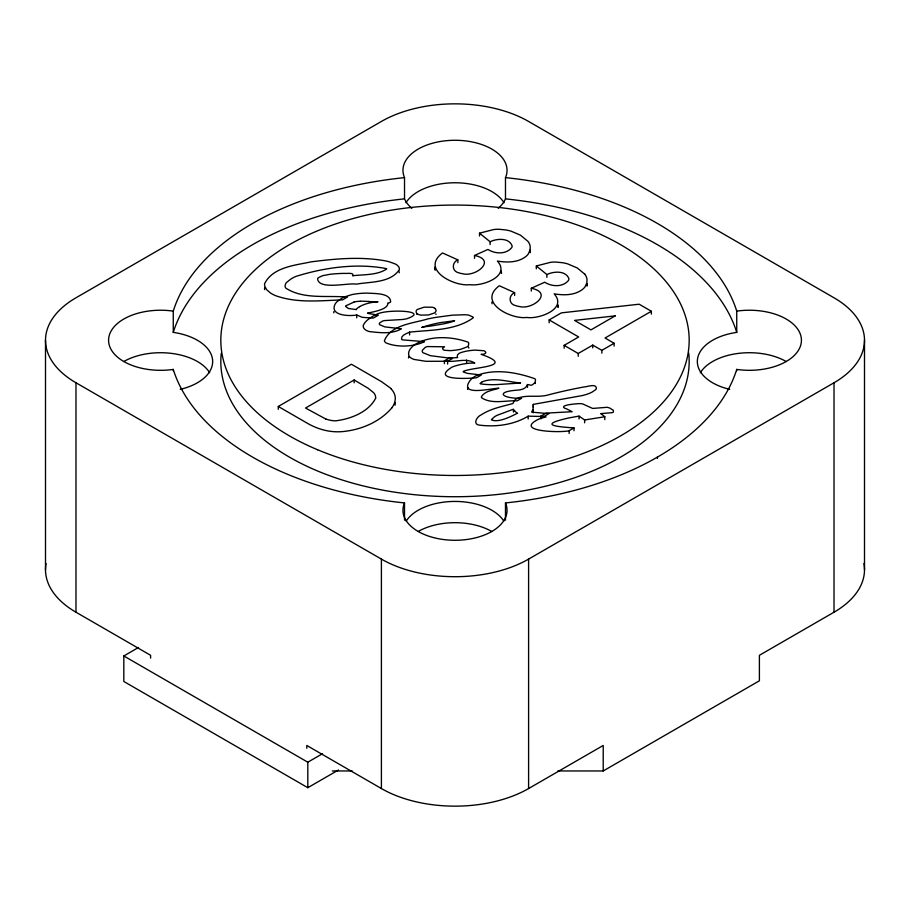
<?xml version="1.0" encoding="UTF-8"?>
<svg xmlns="http://www.w3.org/2000/svg" width="910" height="910" viewBox="0 0 910 910"><rect width="100%" height="100%" fill="white"/><g stroke="black" fill="none" stroke-linecap="round" stroke-linejoin="round"><path stroke-width="1.36" d="M45.5 340.272L45.5 569.728M864.5 569.728L864.5 340.272M587.064 285.421L586.995 283.613L586.995 286.172M533.317 407.248L533.283 404.381L582.173 395.588A37.538 21.681 0 0 0 588.019 393.882A28.915 16.698 0 0 0 592.023 392.13L595.515 389.776A11.887 6.859 0 0 0 596.391 388.695C596.607 382.951 587.246 386.898 583.958 386.977A316.032 182.455 0 0 0 546.66 395.338C536.627 397.647 525.673 394.28 516.402 398.819A14.787 8.531 0 0 0 514.343 400.65L512.887 403.551C502.047 406.508 490.581 408.647 481.06 414.937C476.624 416.712 472.324 424.799 479.877 425.175C496.268 427.154 513.866 424.822 528.187 416.154L543.987 416.53L548.889 413.686L531.645 412.116L533.055 409.25L533.283 404.381M333.834 311.584L333.834 312.892M408.499 357.948L408.704 356.527M533.226 412.537L533.34 409.83L533.192 412.787M527.538 384.623C525.684 389.457 520.111 390.037 515.583 390.288C494.494 392.096 503.128 398.819 521.635 398.25L517.164 400.832C505.755 400.241 491.718 404.506 481.652 397.784A4.47 2.582 0 0 1 481.458 396.658C484.996 390.902 493.038 390.231 498.919 388.24C493.209 387.819 458.242 397.17 469.947 380.698A27.619 15.948 0 0 1 475.634 375.932C494.073 368.22 516.687 372.258 534.852 378.742A4.994 2.889 0 0 1 535.524 379.607L535.012 382.757L531.929 385.066A2.946 1.706 0 0 1 530.758 385.158L527.447 384.543L527.516 387.398M375.58 398.341C368.391 412.287 350.27 419.18 335.267 420.864A19.963 11.523 0 0 1 325.837 418.987M467.535 389.309L468.263 387.512L467.626 389.025M391.948 407.76C379.686 422.172 360.587 430.055 341.967 431.647A38.47 22.215 0 0 1 336.916 431.795C326.007 431.67 315.372 428.11 306.078 422.513L278.278 406.463L278.278 409.307M480.218 383.611L480.287 383.519A7.507 4.334 0 0 0 480.548 383.121L481.049 382.61A13.241 7.644 0 0 1 482.38 381.745M479.524 236.008L479.524 233.176L493.925 229.491A23.512 13.582 0 0 1 498.919 229.263L505.778 229.934A31.907 18.416 0 0 1 510.976 231.129L520.497 235.178L528.027 241.423A27.846 16.073 0 0 1 530.212 246.576L530.098 249.863L528.357 253.879A23.012 13.286 0 0 1 524.808 257.302C516.823 262.728 506.54 262.592 497.383 261.056C511.079 276.253 481.947 286.639 469.992 284.659C454.329 286.877 420.09 269.587 442.533 252.957L457.844 259.862C451.497 262.569 451.838 271.567 458.936 272.841A11.637 6.711 0 0 0 462.689 273.728C475.543 277.357 497.122 260.055 474.519 255.482L474.519 258.315M584.823 274.206A27.846 16.073 0 0 1 586.995 279.37L586.882 282.646L585.141 286.661A23.012 13.286 0 0 1 581.592 290.085C573.607 295.511 563.336 295.375 554.167 293.839C567.863 309.036 538.731 319.421 526.776 317.442C511.113 319.66 476.874 302.37 499.317 285.751L514.628 292.645C508.28 295.363 508.622 304.349 515.72 305.623A11.637 6.711 0 0 0 519.473 306.522C532.327 310.151 553.906 292.849 531.303 288.265L531.303 291.098M352.909 275.639C354.411 272.204 346.198 273.751 344.321 273.387A85.506 49.367 0 0 0 329.909 274.297L322.413 275.741L318.477 277.652A6.836 3.947 0 0 0 317.59 278.733C318.58 290.426 348.473 282.521 356.151 284.17C370.29 281.634 389.992 283.124 399.149 270.008A11.864 6.848 0 0 0 399.206 267.972A9.999 5.779 0 0 0 398.512 266.505L397.147 265.151A13.798 7.962 0 0 0 395.224 263.957L389.685 261.932A43.168 24.923 0 0 0 385.885 260.977C361.304 256.358 336.006 258.69 311.379 261.818C295.159 265.299 272.943 267.051 264.651 283.567A19.622 11.33 0 0 0 264.799 286.297L266.732 289.812L270.589 293.065A31.645 18.268 0 0 0 275.218 295.522C296.705 303.428 320.229 300.664 342.615 299.845L347.301 297.126C327.179 295.181 303.656 299.686 285.888 288.186A9.703 5.608 0 0 1 285.046 285.922L285.558 283.943A16.152 9.327 0 0 1 286.65 282.373L290.984 278.972A37.117 21.43 0 0 1 296.057 276.356C324.779 267.404 357.027 262.945 386.579 268.643A1.502 0.864 0 0 1 386.67 268.985C377.115 275.4 363.898 274.388 352.682 275.753M278.278 406.463L351.419 364.239L381.643 381.745L390.003 387.751A31.327 18.086 0 0 1 390.947 388.672M375.637 398.341A18.757 10.829 0 0 0 373.646 392.71L368.186 388.286L354.149 379.982L305.533 408.044L325.791 419.021M444.399 360.838L449.176 358.085L457.707 357.573A4.254 2.457 0 0 1 457.207 356.936C456.49 352.705 463.053 352.102 465.931 351.249A40.654 23.467 0 0 1 475.191 350.111L483.801 350.737A4.425 2.559 0 0 1 484.746 351.158C488.17 353.16 482.937 354.866 481.072 354.297C517.46 366.969 472.54 366.832 463.292 371.416A1.354 0.785 0 0 0 463.349 371.985L467.399 373.384L481.265 375L476.51 377.752C469.856 378.549 429.486 380.846 452.202 367.014C459.254 364.307 467.797 362.931 474.77 363.022C465.34 357.232 454.659 363.113 444.399 360.838L444.399 363.67M447.629 361.27L452.452 358.483L430.441 355.685L422.991 352.716A6.29 3.629 0 0 1 422.331 351.59A6.984 4.038 0 0 1 422.331 350.327L425.232 347.404A6.893 3.981 0 0 1 427.37 346.562L444.546 346.79L442.613 348.177L442.988 349.508A4.175 2.412 0 0 0 444.569 350.282L450.12 350.646A41.325 23.865 0 0 0 458.549 349.69A44.044 25.423 0 0 0 460.904 349.235L467.387 346.79A7.917 4.573 0 0 0 468.4 345.629L468.764 343.411A6.734 3.89 0 0 0 468.07 342.171C451.644 336.313 429.531 335.085 414.186 345.004A34.933 20.168 0 0 0 411.172 347.882C408.328 350.566 407.066 356.231 411.354 358.221A14.992 8.656 0 0 0 413.902 359.404L425.743 361.293L447.629 361.27L447.629 364.102M549.151 322.754L549.151 319.922L561.368 312.869L639.15 304.213L651.367 311.265L651.367 314.098M564.143 348.2L564.143 345.356L578.68 336.973L549.151 319.922M564.143 345.356L578.225 353.489L592.763 345.095L601.851 350.35L614.113 343.263L614.113 346.096M651.367 311.265L605.036 338.019L614.113 343.263M338.474 769.996L307.808 787.696L123.817 681.476L123.817 655.973L138.536 647.476M541.063 418.816L541.063 415.984L546.023 413.129L572.117 411.707A5.608 3.23 0 0 1 571.81 411.525L566.213 408.704A18.416 10.636 0 0 0 564.814 408.294C558.41 404.916 577.657 403.642 579.772 403.608A10.613 6.131 0 0 1 582.696 403.949L592.637 408.431L607.015 407.305A9.396 5.426 0 0 1 609.711 408.021L613.363 410.342L613.397 412.048A2.275 1.308 0 0 1 612.237 412.639L600.68 413.64L601.624 414.266A48.594 28.051 0 0 1 602.409 414.835A63.347 36.571 0 0 1 603.341 415.563L604.797 416.757L604.797 419.59M541.063 415.984L546.091 416.916L541.7 418.111A35.581 20.543 0 0 0 538.913 419.044C512.125 432.022 563.062 432.819 569.148 430.703L574.017 427.893L574.017 430.726M75.985 382.769L381.404 559.104A104.081 60.094 0 0 0 528.596 559.104L834.015 382.769A104.081 60.094 0 0 0 834.015 297.786L528.596 121.451A104.081 60.094 0 0 0 381.404 121.451L75.985 297.786A104.081 60.094 0 0 0 75.985 382.769L75.985 612.214L150.605 655.302L150.605 658.135M123.817 655.973L307.808 762.205L322.527 753.707M306.784 748.293L306.784 745.461L381.404 788.549A104.081 60.094 0 0 0 528.596 788.549L603.216 745.461L603.216 770.963L557.83 770.963M863.943 563.517A104.081 60.094 0 0 1 834.015 612.214L759.395 655.302L759.395 680.794L603.216 770.963M482.368 381.745C494.585 377.036 508.087 381.95 520.6 382.996L499.021 384.452A53.167 30.701 0 0 1 482.061 384.077A12.012 6.939 0 0 1 480.48 383.724L480.332 383.656M474.519 255.482L487.953 249.442C494.926 253.981 505.892 254.572 511.613 247.782A9.862 5.688 0 0 0 512.148 245.973C509.179 237.555 496.769 238.443 490.092 241.764L479.524 233.176M531.303 288.265L544.737 282.225C551.71 286.764 562.687 287.367 568.397 280.564A9.862 5.688 0 0 0 568.932 278.756C565.963 270.338 553.553 271.237 546.887 274.547L536.308 265.959L550.721 262.273A23.512 13.582 0 0 1 555.714 262.057L562.562 262.717A31.907 18.416 0 0 1 567.76 263.911L577.281 267.972L584.823 274.206M409.591 332.127C406.668 333.64 401.014 335.051 401.549 339.134A3.276 1.888 0 0 0 402.345 339.851L424.458 341.659C413.982 346.926 396.953 347.631 385.851 342.82A7.826 4.516 0 0 1 384.384 340.772C390.697 324.654 413.356 323.368 428.007 318.864A168.85 97.484 0 0 1 436.493 317.283L452.202 315.178L464.794 314.735A24.729 14.276 0 0 1 468.673 315.087L473.098 317.089A2.684 1.547 0 0 1 473.075 317.954C455.137 330.785 430.692 329.829 409.591 332.127L409.591 334.96M353.945 302.109L345.698 305.862A2.571 1.479 0 0 0 345.618 306.42L348.416 308.49L356.151 309.571M376.979 314.314C384.93 308.99 431.795 310.276 406.668 318.784A58.297 33.659 0 0 1 402.652 319.49L384.805 320.559A7.906 4.561 0 0 0 382.427 321.128L379.55 323.016A3.89 2.241 0 0 0 379.334 323.767L379.368 324.017A4.141 2.389 0 0 0 379.686 324.733L384.896 326.895L401.355 328.806C392.255 334.243 380.551 332.753 370.29 331.706C366.491 331.411 360.769 327.793 364.193 323.607A36.207 20.896 0 0 1 367.674 319.831L372.509 316.441A28.972 16.721 0 0 1 376.979 314.303M604.797 416.757L584.63 419.965L579.044 416.132L574.711 416.871A188.973 109.098 0 0 0 568.022 418.122C539.516 424.64 553.78 426.585 574.017 427.893M367.595 313.131C373.703 311.721 388.581 309.389 387.853 302.962A2.389 1.376 0 0 0 388.945 302.848L389.616 302.62A4.47 2.582 0 0 0 390.674 301.892C390.288 292.531 374.033 293.725 367.014 293.1A50.812 29.336 0 0 0 361.907 293.293A48.15 27.8 0 0 0 352.113 294.544L343.138 297.354L336.916 301.813A26.572 15.345 0 0 0 335.198 303.917C329.01 315.861 349.724 316.373 356.731 314.985L362.203 317.317L371.758 318L373.464 318L378.31 315.201L371.337 313.927A12.717 7.348 0 0 1 369.312 313.711L367.742 313.233M332.309 770.963L352.17 770.963M466.614 359.985L466.614 362.817M434.696 308.319L433.99 307.853A5.892 3.401 0 0 0 432.534 307.239L424.162 307.159L417.383 309.446A5.983 3.458 0 0 0 416.12 311.652L416.188 312.028A5.779 3.333 0 0 0 417.713 314.064L418.134 314.246A7.644 4.413 0 0 0 420.841 315.133L428.587 314.94L434.377 313.017A6.484 3.742 0 0 0 434.787 308.274M534.523 382.735L535.353 383.554L534.693 382.86M514.457 410.751L514.275 410.546A16.414 9.475 0 0 1 513.479 409.454M530.052 249.943L530.268 252.639L530.212 250.83M468.832 348.098L468.764 347.654A6.734 3.89 0 0 0 468.616 347.233M492.082 303.803L491.878 302.052M834.015 382.769L834.015 612.214M736.736 311.129A52.041 30.041 0 0 1 801.426 340.272A52.041 30.041 0 0 1 736.736 369.414A286.218 165.245 0 0 1 505.482 502.934A52.041 30.041 0 0 1 455 540.278A52.041 30.041 0 0 1 404.518 502.934A286.218 165.245 0 0 1 173.264 369.414A52.041 30.041 0 0 1 108.574 340.272A52.041 30.041 0 0 1 173.264 311.129A286.218 165.245 0 0 1 404.518 177.621A52.041 30.041 0 0 1 455 140.276A52.041 30.041 0 0 1 505.482 177.621A286.218 165.245 0 0 1 736.736 311.129L736.736 332.377A52.041 30.041 0 0 0 697.469 359.393A52.041 30.041 0 0 0 729.729 389.343M736.736 369.414L736.736 370.745M657.384 457.127L657.384 458.447M601.851 350.35L601.851 353.182M592.763 345.095L592.763 347.927M584.63 419.965L584.63 422.797M579.044 416.132L579.044 418.964M578.225 353.489L578.225 356.322M569.148 430.703L569.148 433.535M546.887 274.547L546.887 277.379M536.308 265.959L536.308 268.791M528.596 559.104L528.596 788.549M528.187 416.154L528.187 418.987M514.628 292.645L514.628 295.477M513.411 412.048L513.411 409.216L496.883 415.392A31.657 18.28 0 0 0 494.403 416.882L491.912 419.135A30.303 17.495 0 0 0 491.434 419.84C498.043 423.025 510.555 416.803 517.528 413.151A10.021 5.79 0 0 1 514.673 410.706M505.482 177.621L505.482 198.869A52.041 30.041 0 0 1 498.168 208.333M505.482 502.934L505.482 520.19M490.092 241.764L490.092 244.597M457.844 259.862L457.844 262.694M404.518 177.621L404.518 198.869A52.041 30.041 0 0 0 411.832 208.333M404.518 502.934L404.518 520.19M381.404 559.104L381.404 788.549M356.731 314.985L356.731 317.817M354.149 379.982L354.149 382.814M307.808 762.205L307.808 787.696M173.264 311.129L173.264 332.377A52.041 30.041 0 0 1 212.53 359.393A52.041 30.041 0 0 1 180.271 389.343M173.264 369.414L173.264 370.745M75.985 612.214A104.081 60.094 0 0 1 46.057 563.517M688.722 353.137A234.177 135.203 0 0 1 455 496.724A234.177 135.203 0 0 1 221.278 353.137M418.202 531.486A52.041 30.041 0 0 1 491.798 531.486M406.156 521.123A52.041 30.041 0 0 1 455 501.433A52.041 30.041 0 0 1 503.844 521.123M405.962 202.737A52.041 30.041 0 0 1 455 182.762A52.041 30.041 0 0 1 504.038 202.737M173.264 332.377A286.218 165.245 0 0 1 404.518 198.869M505.482 198.869A286.218 165.245 0 0 1 736.736 332.377M700.347 372.702A52.041 30.041 0 0 1 786.183 361.52M123.817 361.52A52.041 30.041 0 0 1 209.653 372.702M395.281 402.504A35.069 20.247 0 0 1 395.27 403.175A43.612 25.184 0 0 1 395.008 405.223M264.617 289.642A19.622 11.33 0 0 1 264.651 287.822M398.512 270.759A9.999 5.779 0 0 1 399.206 272.226A11.864 6.848 0 0 1 399.285 272.727M416.7 314.325A5.983 3.458 0 0 1 417.189 313.836M435.867 313.904A6.427 3.708 0 0 1 436.026 314.45M421.956 327.361A28.267 16.323 0 0 1 428.098 326.372A102.238 59.025 0 0 0 432.33 325.791L442.942 323.971A64.94 37.492 0 0 0 451.917 321.81L454.602 320.752L440.144 322.64A104.377 60.253 0 0 0 421.933 327.35M359.587 306.625A30.53 17.62 0 0 1 377.775 301.801M377.764 301.745A43.521 25.127 0 0 1 368.834 301.483M356.094 309.559A15.39 8.884 0 0 1 359.666 306.67M353.91 302.04A15.527 8.963 0 0 1 360.189 301.301M360.189 301.21A46.717 26.97 0 0 1 368.823 301.528M391.914 407.76A44.089 25.457 0 0 0 395.293 398.933A35.069 20.247 0 0 0 390.959 388.672M435.105 268.404L435.162 270.145L435.321 266.698L435.105 268.404M501.433 272.772L501.421 273.375L501.183 270.987L501.433 272.772M558.217 305.555L558.046 307.375L558.183 304.964L558.217 305.555M384.509 342.99L384.509 342.99M476.078 424.208L476.078 424.208M615.217 315.872L590.954 329.886L574.529 320.4L615.217 315.872M317.59 449.756A234.177 135.203 0 0 0 687.926 354.24A234.177 135.203 0 0 0 359.484 216.83A234.177 135.203 0 0 0 317.59 449.756"/></g></svg>
